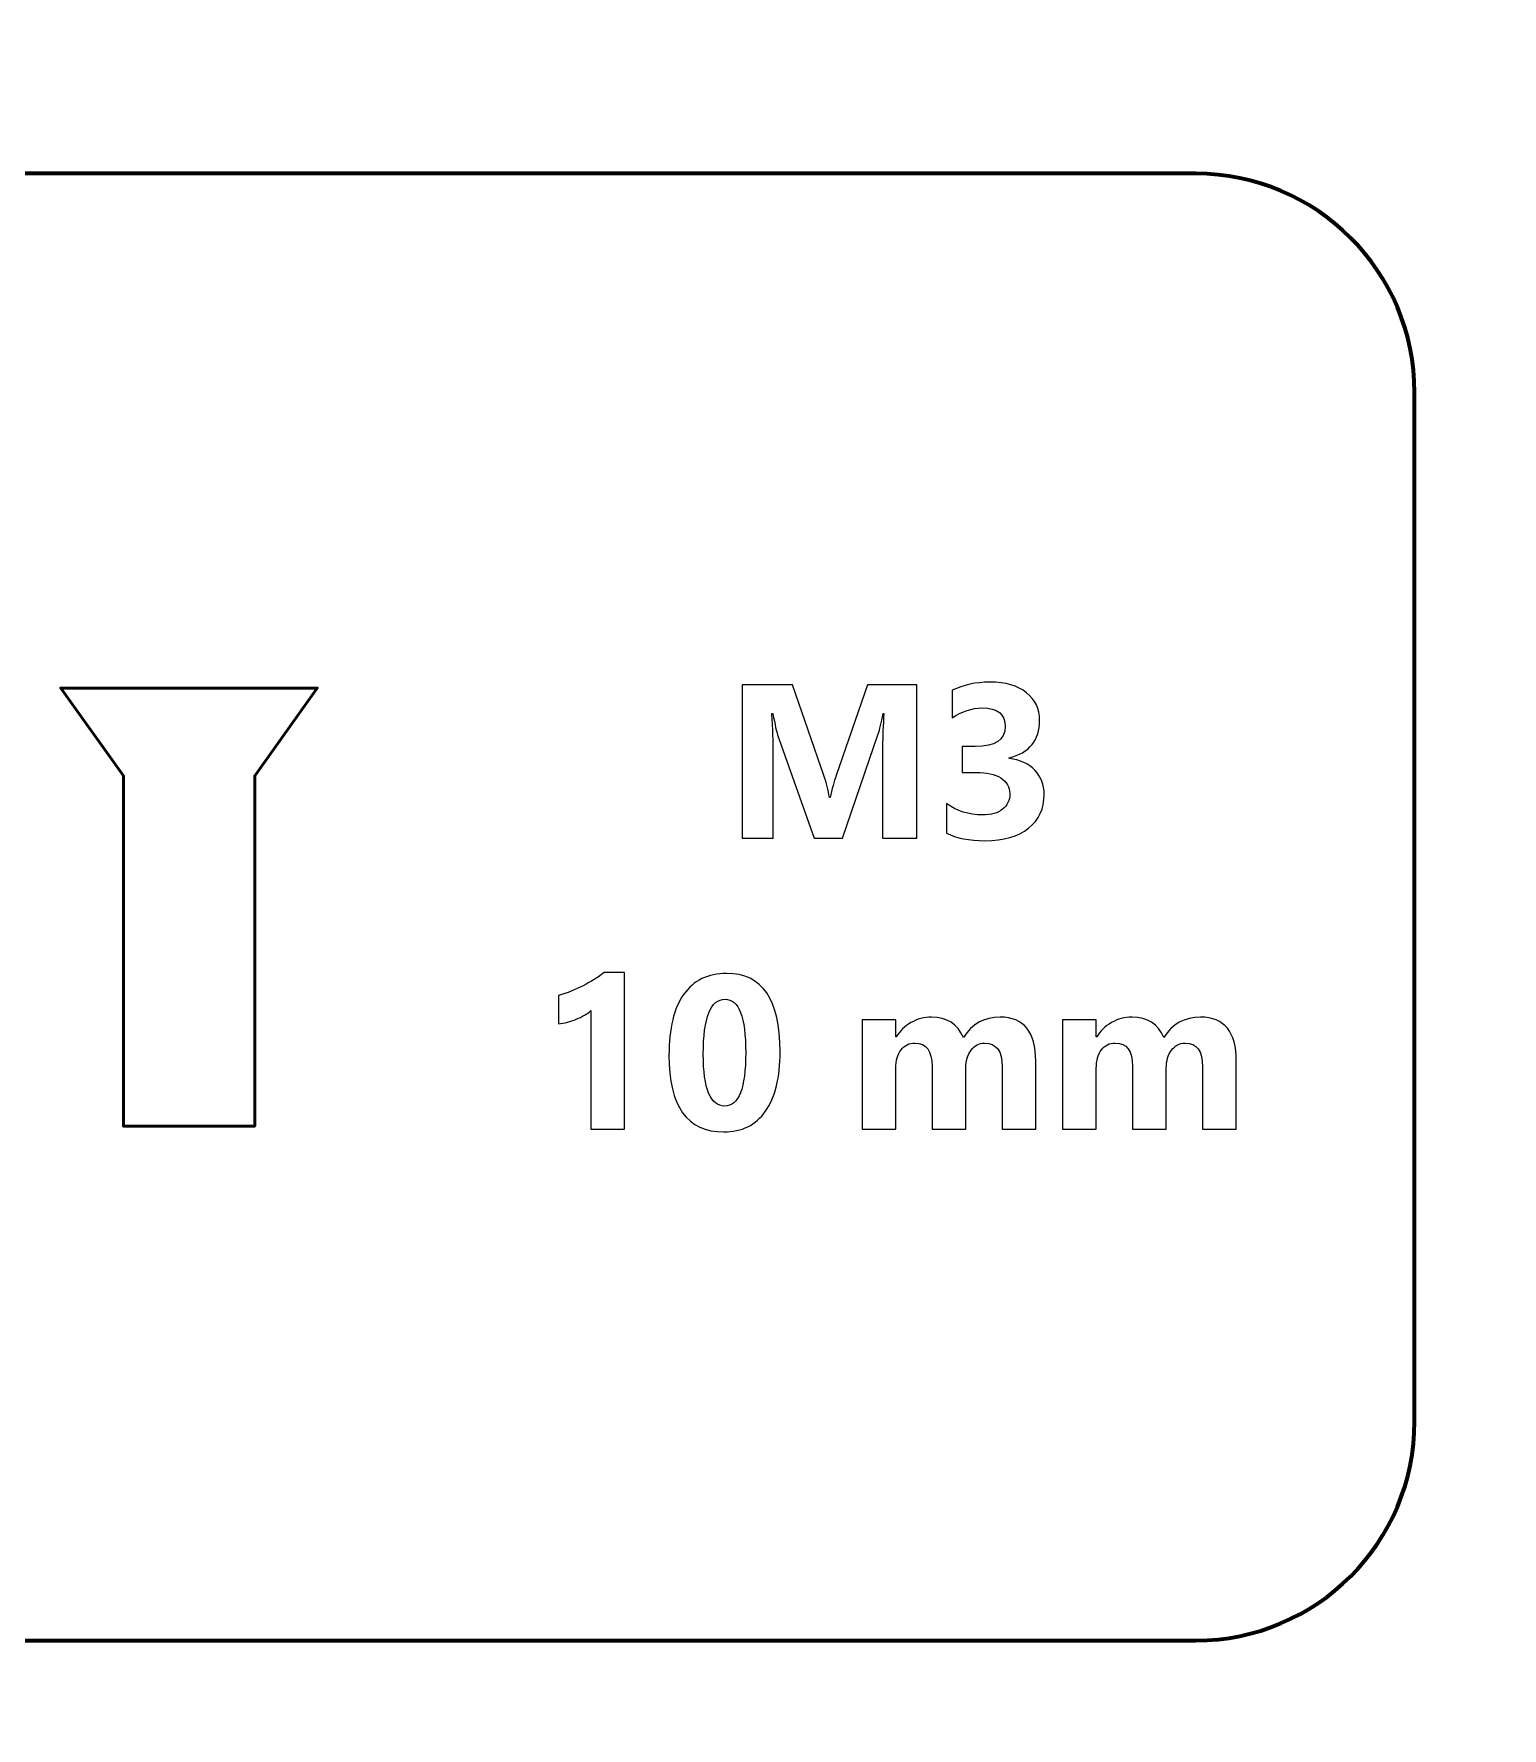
# Model space of a CAD drawing. Header units: centimetres. Extents: x -201 to 63, y -83 to 73.
# Drawn here: x -78.355 to -75, y -75 to -71.131 of the extents above; entities that cross this region are included whole.
import ezdxf

# ---------------------------------------------------------------- set-up
doc = ezdxf.new("R2010")
doc.units = ezdxf.units.CM
doc.header["$MEASUREMENT"] = 0
doc.layers.add('Layer 1', color=7, linetype='Continuous')

msp = doc.modelspace()

# ---------------------------------------------------------------- linework, layer by layer
at = {"layer": 'Layer 1', "color": 253, "lineweight": 53}
msp.add_open_spline([(-81.15, -82.3), (-81.15, -82.3), (-81.15, -67.7), (-81.15, -67.7), (-81.15, -67.7), (-81.15, -67.25817), (-80.79183, -66.9), (-80.35, -66.9), (-80.35, -66.9), (-80.35, -66.9), (-69.65, -66.9), (-69.65, -66.9), (-69.65, -66.9), (-69.20817, -66.9), (-68.85, -67.25817), (-68.85, -67.7), (-68.85, -67.7), (-68.85, -67.7), (-68.85, -82.3), (-68.85, -82.3), (-68.85, -82.3), (-68.85, -82.74183), (-69.20817, -83.1), (-69.65, -83.1), (-69.65, -83.1), (-69.65, -83.1), (-80.35, -83.1), (-80.35, -83.1), (-80.35, -83.1), (-80.79183, -83.1), (-81.15, -82.74183), (-81.15, -82.3)], degree=3, knots=[0, 0, 0, 0, 0.1111111, 0.1111111, 0.1111111, 0.1111111, 0.2222222, 0.2222222, 0.2222222, 0.2222222, 0.3333333, 0.3333333, 0.3333333, 0.3333333, 0.4444444, 0.4444444, 0.4444444, 0.4444444, 0.5555556, 0.5555556, 0.5555556, 0.5555556, 0.6666667, 0.6666667, 0.6666667, 0.6666667, 0.7777778, 0.7777778, 0.7777778, 0.7777778, 1, 1, 1, 1], dxfattribs=at)
at = {"layer": 'Layer 1', "lineweight": 100}
msp.add_open_spline([(-80.8, -74.3), (-80.8, -74.3), (-80.8, -71.95), (-80.8, -71.95), (-80.8, -71.95), (-80.8, -71.67386), (-80.57614, -71.45), (-80.3, -71.45), (-80.3, -71.45), (-80.3, -71.45), (-75.7, -71.45), (-75.7, -71.45), (-75.7, -71.45), (-75.42386, -71.45), (-75.2, -71.67386), (-75.2, -71.95), (-75.2, -71.95), (-75.2, -71.95), (-75.2, -74.3), (-75.2, -74.3), (-75.2, -74.3), (-75.2, -74.57614), (-75.42386, -74.8), (-75.7, -74.8), (-75.7, -74.8), (-75.7, -74.8), (-80.3, -74.8), (-80.3, -74.8), (-80.3, -74.8), (-80.57614, -74.8), (-80.8, -74.57614), (-80.8, -74.3)], degree=3, knots=[0, 0, 0, 0, 0.1111111, 0.1111111, 0.1111111, 0.1111111, 0.2222222, 0.2222222, 0.2222222, 0.2222222, 0.3333333, 0.3333333, 0.3333333, 0.3333333, 0.4444444, 0.4444444, 0.4444444, 0.4444444, 0.5555556, 0.5555556, 0.5555556, 0.5555556, 0.6666667, 0.6666667, 0.6666667, 0.6666667, 0.7777778, 0.7777778, 0.7777778, 0.7777778, 1, 1, 1, 1], dxfattribs=at)
at = {"layer": 'Layer 1'}
for points, knots in [([(-76.33741, -72.96742), (-76.33741, -72.96742), (-76.41533, -72.96742), (-76.41533, -72.96742), (-76.41533, -72.96742), (-76.41533, -72.96742), (-76.41533, -72.75792), (-76.41533, -72.75792), (-76.41533, -72.75792), (-76.41533, -72.73534), (-76.41433, -72.71034), (-76.41241, -72.683), (-76.41241, -72.683), (-76.41241, -72.683), (-76.41433, -72.683), (-76.41433, -72.683), (-76.41433, -72.683), (-76.41841, -72.7045), (-76.42208, -72.71992), (-76.42533, -72.72942), (-76.42533, -72.72942), (-76.42533, -72.72942), (-76.50733, -72.96742), (-76.50733, -72.96742), (-76.50733, -72.96742), (-76.50733, -72.96742), (-76.57183, -72.96742), (-76.57183, -72.96742), (-76.57183, -72.96742), (-76.57183, -72.96742), (-76.65533, -72.73184), (-76.65533, -72.73184), (-76.65533, -72.73184), (-76.65758, -72.7255), (-76.66124, -72.70917), (-76.66633, -72.683), (-76.66633, -72.683), (-76.66633, -72.683), (-76.66849, -72.683), (-76.66849, -72.683), (-76.66849, -72.683), (-76.66641, -72.7175), (-76.66533, -72.74775), (-76.66533, -72.77384), (-76.66533, -72.77384), (-76.66533, -72.77384), (-76.66533, -72.96742), (-76.66533, -72.96742), (-76.66533, -72.96742), (-76.66533, -72.96742), (-76.73641, -72.96742), (-76.73641, -72.96742), (-76.73641, -72.96742), (-76.73641, -72.96742), (-76.73641, -72.61734), (-76.73641, -72.61734), (-76.73641, -72.61734), (-76.73641, -72.61734), (-76.62091, -72.61734), (-76.62091, -72.61734), (-76.62091, -72.61734), (-76.62091, -72.61734), (-76.54933, -72.82484), (-76.54933, -72.82484), (-76.54933, -72.82484), (-76.54366, -72.84142), (-76.53949, -72.85809), (-76.53691, -72.87492), (-76.53691, -72.87492), (-76.53691, -72.87492), (-76.53541, -72.87492), (-76.53541, -72.87492), (-76.53541, -72.87492), (-76.53108, -72.8555), (-76.52641, -72.83867), (-76.52149, -72.82434), (-76.52149, -72.82434), (-76.52149, -72.82434), (-76.44999, -72.61734), (-76.44999, -72.61734), (-76.44999, -72.61734), (-76.44999, -72.61734), (-76.33741, -72.61734), (-76.33741, -72.61734), (-76.33741, -72.61734), (-76.33741, -72.61734), (-76.33741, -72.96742), (-76.33741, -72.96742)], [0, 0, 0, 0, 0.0434783, 0.0434783, 0.0434783, 0.0434783, 0.0869565, 0.0869565, 0.0869565, 0.0869565, 0.1304348, 0.1304348, 0.1304348, 0.1304348, 0.173913, 0.173913, 0.173913, 0.173913, 0.2173913, 0.2173913, 0.2173913, 0.2173913, 0.2608696, 0.2608696, 0.2608696, 0.2608696, 0.3043478, 0.3043478, 0.3043478, 0.3043478, 0.3478261, 0.3478261, 0.3478261, 0.3478261, 0.3913043, 0.3913043, 0.3913043, 0.3913043, 0.4347826, 0.4347826, 0.4347826, 0.4347826, 0.4782609, 0.4782609, 0.4782609, 0.4782609, 0.5217391, 0.5217391, 0.5217391, 0.5217391, 0.5652174, 0.5652174, 0.5652174, 0.5652174, 0.6086957, 0.6086957, 0.6086957, 0.6086957, 0.6521739, 0.6521739, 0.6521739, 0.6521739, 0.6956522, 0.6956522, 0.6956522, 0.6956522, 0.7391304, 0.7391304, 0.7391304, 0.7391304, 0.7826087, 0.7826087, 0.7826087, 0.7826087, 0.826087, 0.826087, 0.826087, 0.826087, 0.8695652, 0.8695652, 0.8695652, 0.8695652, 0.9130435, 0.9130435, 0.9130435, 0.9130435, 1, 1, 1, 1]), ([(-76.26933, -72.95592), (-76.26933, -72.95592), (-76.26933, -72.88884), (-76.26933, -72.88884), (-76.26933, -72.88884), (-76.24591, -72.90592), (-76.21858, -72.91442), (-76.18733, -72.91442), (-76.18733, -72.91442), (-76.16758, -72.91442), (-76.15224, -72.91017), (-76.14133, -72.90175), (-76.14133, -72.90175), (-76.13033, -72.89325), (-76.12483, -72.8815), (-76.12483, -72.86634), (-76.12483, -72.86634), (-76.12483, -72.85075), (-76.13158, -72.83867), (-76.14516, -72.83017), (-76.14516, -72.83017), (-76.15883, -72.82175), (-76.17749, -72.8175), (-76.20124, -72.8175), (-76.20124, -72.8175), (-76.20124, -72.8175), (-76.23366, -72.8175), (-76.23366, -72.8175), (-76.23366, -72.8175), (-76.23366, -72.8175), (-76.23366, -72.75842), (-76.23366, -72.75842), (-76.23366, -72.75842), (-76.23366, -72.75842), (-76.20366, -72.75842), (-76.20366, -72.75842), (-76.20366, -72.75842), (-76.15808, -72.75842), (-76.13533, -72.74334), (-76.13533, -72.713), (-76.13533, -72.713), (-76.13533, -72.6845), (-76.15283, -72.67034), (-76.18783, -72.67034), (-76.18783, -72.67034), (-76.21124, -72.67034), (-76.23399, -72.67784), (-76.25616, -72.693), (-76.25616, -72.693), (-76.25616, -72.693), (-76.25616, -72.63), (-76.25616, -72.63), (-76.25616, -72.63), (-76.23158, -72.61767), (-76.20291, -72.61142), (-76.17024, -72.61142), (-76.17024, -72.61142), (-76.13441, -72.61142), (-76.10658, -72.6195), (-76.08658, -72.63567), (-76.08658, -72.63567), (-76.06666, -72.65175), (-76.05666, -72.67267), (-76.05666, -72.69834), (-76.05666, -72.69834), (-76.05666, -72.74409), (-76.07991, -72.77275), (-76.12624, -72.78434), (-76.12624, -72.78434), (-76.12624, -72.78434), (-76.12624, -72.7855), (-76.12624, -72.7855), (-76.12624, -72.7855), (-76.10158, -72.78859), (-76.08199, -72.79759), (-76.06766, -72.8125), (-76.06766, -72.8125), (-76.05333, -72.82742), (-76.04616, -72.84567), (-76.04616, -72.86734), (-76.04616, -72.86734), (-76.04616, -72.9), (-76.05816, -72.92592), (-76.08208, -72.94492), (-76.08208, -72.94492), (-76.10599, -72.964), (-76.13908, -72.9735), (-76.18124, -72.9735), (-76.18124, -72.9735), (-76.21733, -72.9735), (-76.24674, -72.96767), (-76.26933, -72.95592)], [0, 0, 0, 0, 0.0416667, 0.0416667, 0.0416667, 0.0416667, 0.0833333, 0.0833333, 0.0833333, 0.0833333, 0.125, 0.125, 0.125, 0.125, 0.1666667, 0.1666667, 0.1666667, 0.1666667, 0.2083333, 0.2083333, 0.2083333, 0.2083333, 0.25, 0.25, 0.25, 0.25, 0.2916667, 0.2916667, 0.2916667, 0.2916667, 0.3333333, 0.3333333, 0.3333333, 0.3333333, 0.375, 0.375, 0.375, 0.375, 0.4166667, 0.4166667, 0.4166667, 0.4166667, 0.4583333, 0.4583333, 0.4583333, 0.4583333, 0.5, 0.5, 0.5, 0.5, 0.5416667, 0.5416667, 0.5416667, 0.5416667, 0.5833333, 0.5833333, 0.5833333, 0.5833333, 0.625, 0.625, 0.625, 0.625, 0.6666667, 0.6666667, 0.6666667, 0.6666667, 0.7083333, 0.7083333, 0.7083333, 0.7083333, 0.75, 0.75, 0.75, 0.75, 0.7916667, 0.7916667, 0.7916667, 0.7916667, 0.8333333, 0.8333333, 0.8333333, 0.8333333, 0.875, 0.875, 0.875, 0.875, 0.9166667, 0.9166667, 0.9166667, 0.9166667, 1, 1, 1, 1]), ([(-77.00474, -73.27458), (-77.00474, -73.27458), (-77.00474, -73.6325), (-77.00474, -73.6325), (-77.00474, -73.6325), (-77.00474, -73.6325), (-77.08166, -73.6325), (-77.08166, -73.6325), (-77.08166, -73.6325), (-77.08166, -73.6325), (-77.08166, -73.3615), (-77.08166, -73.3615), (-77.08166, -73.3615), (-77.08591, -73.36525), (-77.09091, -73.36875), (-77.09674, -73.37208), (-77.09674, -73.37208), (-77.10249, -73.37542), (-77.10866, -73.3785), (-77.11516, -73.38117), (-77.11516, -73.38117), (-77.12166, -73.38383), (-77.12841, -73.38608), (-77.13541, -73.388), (-77.13541, -73.388), (-77.14241, -73.38983), (-77.14933, -73.39117), (-77.15616, -73.392), (-77.15616, -73.392), (-77.15616, -73.392), (-77.15616, -73.32708), (-77.15616, -73.32708), (-77.15616, -73.32708), (-77.13616, -73.32125), (-77.11724, -73.31375), (-77.09949, -73.30458), (-77.09949, -73.30458), (-77.08174, -73.2955), (-77.06574, -73.2855), (-77.05141, -73.27458), (-77.05141, -73.27458), (-77.05141, -73.27458), (-77.00474, -73.27458), (-77.00474, -73.27458)], [0, 0, 0, 0, 0.0833333, 0.0833333, 0.0833333, 0.0833333, 0.1666667, 0.1666667, 0.1666667, 0.1666667, 0.25, 0.25, 0.25, 0.25, 0.3333333, 0.3333333, 0.3333333, 0.3333333, 0.4166667, 0.4166667, 0.4166667, 0.4166667, 0.5, 0.5, 0.5, 0.5, 0.5833333, 0.5833333, 0.5833333, 0.5833333, 0.6666667, 0.6666667, 0.6666667, 0.6666667, 0.75, 0.75, 0.75, 0.75, 0.8333333, 0.8333333, 0.8333333, 0.8333333, 1, 1, 1, 1]), ([(-76.7785, -73.63858), (-76.86183, -73.63858), (-76.9035, -73.58008), (-76.9035, -73.46308), (-76.9035, -73.46308), (-76.9035, -73.40233), (-76.89225, -73.35608), (-76.86966, -73.32425), (-76.86966, -73.32425), (-76.84716, -73.29242), (-76.81441, -73.2765), (-76.77166, -73.2765), (-76.77166, -73.2765), (-76.69025, -73.2765), (-76.64958, -73.336), (-76.64958, -73.455), (-76.64958, -73.455), (-76.64958, -73.51425), (-76.66066, -73.55967), (-76.68291, -73.59125), (-76.68291, -73.59125), (-76.70508, -73.62283), (-76.737, -73.63858), (-76.7785, -73.63858)], [0, 0, 0, 0, 0.1428571, 0.1428571, 0.1428571, 0.1428571, 0.2857143, 0.2857143, 0.2857143, 0.2857143, 0.4285714, 0.4285714, 0.4285714, 0.4285714, 0.5714286, 0.5714286, 0.5714286, 0.5714286, 0.7142857, 0.7142857, 0.7142857, 0.7142857, 1, 1, 1, 1]), ([(-76.77508, -73.33542), (-76.80841, -73.33542), (-76.82508, -73.37725), (-76.82508, -73.46108), (-76.82508, -73.46108), (-76.82508, -73.54008), (-76.80875, -73.5795), (-76.77608, -73.5795), (-76.77608, -73.5795), (-76.74416, -73.5795), (-76.72816, -73.53883), (-76.72816, -73.45742), (-76.72816, -73.45742), (-76.72816, -73.37608), (-76.74383, -73.33542), (-76.77508, -73.33542)], [0, 0, 0, 0, 0.2, 0.2, 0.2, 0.2, 0.4, 0.4, 0.4, 0.4, 0.6, 0.6, 0.6, 0.6, 1, 1, 1, 1]), ([(-76.06541, -73.6325), (-76.06541, -73.6325), (-76.14233, -73.6325), (-76.14233, -73.6325), (-76.14233, -73.6325), (-76.14233, -73.6325), (-76.14233, -73.48992), (-76.14233, -73.48992), (-76.14233, -73.48992), (-76.14233, -73.45358), (-76.15566, -73.4355), (-76.18233, -73.4355), (-76.18233, -73.4355), (-76.195, -73.4355), (-76.20533, -73.44092), (-76.21333, -73.45183), (-76.21333, -73.45183), (-76.22133, -73.46275), (-76.22533, -73.47633), (-76.22533, -73.49258), (-76.22533, -73.49258), (-76.22533, -73.49258), (-76.22533, -73.6325), (-76.22533, -73.6325), (-76.22533, -73.6325), (-76.22533, -73.6325), (-76.30241, -73.6325), (-76.30241, -73.6325), (-76.30241, -73.6325), (-76.30241, -73.6325), (-76.30241, -73.48842), (-76.30241, -73.48842), (-76.30241, -73.48842), (-76.30241, -73.45317), (-76.31558, -73.4355), (-76.34175, -73.4355), (-76.34175, -73.4355), (-76.35491, -73.4355), (-76.3655, -73.44067), (-76.37333, -73.45108), (-76.37333, -73.45108), (-76.38125, -73.4615), (-76.38525, -73.47567), (-76.38525, -73.49358), (-76.38525, -73.49358), (-76.38525, -73.49358), (-76.38525, -73.6325), (-76.38525, -73.6325), (-76.38525, -73.6325), (-76.38525, -73.6325), (-76.46233, -73.6325), (-76.46233, -73.6325), (-76.46233, -73.6325), (-76.46233, -73.6325), (-76.46233, -73.3825), (-76.46233, -73.3825), (-76.46233, -73.3825), (-76.46233, -73.3825), (-76.38525, -73.3825), (-76.38525, -73.3825), (-76.38525, -73.3825), (-76.38525, -73.3825), (-76.38525, -73.42158), (-76.38525, -73.42158), (-76.38525, -73.42158), (-76.38525, -73.42158), (-76.38425, -73.42158), (-76.38425, -73.42158), (-76.38425, -73.42158), (-76.37625, -73.40825), (-76.36508, -73.39733), (-76.35066, -73.389), (-76.35066, -73.389), (-76.33625, -73.38058), (-76.3205, -73.37642), (-76.30341, -73.37642), (-76.30341, -73.37642), (-76.26808, -73.37642), (-76.24391, -73.39192), (-76.23091, -73.423), (-76.23091, -73.423), (-76.21183, -73.39192), (-76.18391, -73.37642), (-76.14691, -73.37642), (-76.14691, -73.37642), (-76.09258, -73.37642), (-76.06541, -73.40992), (-76.06541, -73.477), (-76.06541, -73.477), (-76.06541, -73.477), (-76.06541, -73.6325), (-76.06541, -73.6325)], [0, 0, 0, 0, 0.0416667, 0.0416667, 0.0416667, 0.0416667, 0.0833333, 0.0833333, 0.0833333, 0.0833333, 0.125, 0.125, 0.125, 0.125, 0.1666667, 0.1666667, 0.1666667, 0.1666667, 0.2083333, 0.2083333, 0.2083333, 0.2083333, 0.25, 0.25, 0.25, 0.25, 0.2916667, 0.2916667, 0.2916667, 0.2916667, 0.3333333, 0.3333333, 0.3333333, 0.3333333, 0.375, 0.375, 0.375, 0.375, 0.4166667, 0.4166667, 0.4166667, 0.4166667, 0.4583333, 0.4583333, 0.4583333, 0.4583333, 0.5, 0.5, 0.5, 0.5, 0.5416667, 0.5416667, 0.5416667, 0.5416667, 0.5833333, 0.5833333, 0.5833333, 0.5833333, 0.625, 0.625, 0.625, 0.625, 0.6666667, 0.6666667, 0.6666667, 0.6666667, 0.7083333, 0.7083333, 0.7083333, 0.7083333, 0.75, 0.75, 0.75, 0.75, 0.7916667, 0.7916667, 0.7916667, 0.7916667, 0.8333333, 0.8333333, 0.8333333, 0.8333333, 0.875, 0.875, 0.875, 0.875, 0.9166667, 0.9166667, 0.9166667, 0.9166667, 1, 1, 1, 1]), ([(-75.60741, -73.6325), (-75.60741, -73.6325), (-75.68433, -73.6325), (-75.68433, -73.6325), (-75.68433, -73.6325), (-75.68433, -73.6325), (-75.68433, -73.48992), (-75.68433, -73.48992), (-75.68433, -73.48992), (-75.68433, -73.45358), (-75.69766, -73.4355), (-75.72433, -73.4355), (-75.72433, -73.4355), (-75.737, -73.4355), (-75.74733, -73.44092), (-75.75533, -73.45183), (-75.75533, -73.45183), (-75.76333, -73.46275), (-75.76733, -73.47633), (-75.76733, -73.49258), (-75.76733, -73.49258), (-75.76733, -73.49258), (-75.76733, -73.6325), (-75.76733, -73.6325), (-75.76733, -73.6325), (-75.76733, -73.6325), (-75.84441, -73.6325), (-75.84441, -73.6325), (-75.84441, -73.6325), (-75.84441, -73.6325), (-75.84441, -73.48842), (-75.84441, -73.48842), (-75.84441, -73.48842), (-75.84441, -73.45317), (-75.85758, -73.4355), (-75.88375, -73.4355), (-75.88375, -73.4355), (-75.89691, -73.4355), (-75.9075, -73.44067), (-75.91533, -73.45108), (-75.91533, -73.45108), (-75.92325, -73.4615), (-75.92725, -73.47567), (-75.92725, -73.49358), (-75.92725, -73.49358), (-75.92725, -73.49358), (-75.92725, -73.6325), (-75.92725, -73.6325), (-75.92725, -73.6325), (-75.92725, -73.6325), (-76.00433, -73.6325), (-76.00433, -73.6325), (-76.00433, -73.6325), (-76.00433, -73.6325), (-76.00433, -73.3825), (-76.00433, -73.3825), (-76.00433, -73.3825), (-76.00433, -73.3825), (-75.92725, -73.3825), (-75.92725, -73.3825), (-75.92725, -73.3825), (-75.92725, -73.3825), (-75.92725, -73.42158), (-75.92725, -73.42158), (-75.92725, -73.42158), (-75.92725, -73.42158), (-75.92625, -73.42158), (-75.92625, -73.42158), (-75.92625, -73.42158), (-75.91825, -73.40825), (-75.90708, -73.39733), (-75.89266, -73.389), (-75.89266, -73.389), (-75.87825, -73.38058), (-75.8625, -73.37642), (-75.84541, -73.37642), (-75.84541, -73.37642), (-75.81008, -73.37642), (-75.78591, -73.39192), (-75.77291, -73.423), (-75.77291, -73.423), (-75.75383, -73.39192), (-75.72591, -73.37642), (-75.68891, -73.37642), (-75.68891, -73.37642), (-75.63458, -73.37642), (-75.60741, -73.40992), (-75.60741, -73.477), (-75.60741, -73.477), (-75.60741, -73.477), (-75.60741, -73.6325), (-75.60741, -73.6325)], [0, 0, 0, 0, 0.0416667, 0.0416667, 0.0416667, 0.0416667, 0.0833333, 0.0833333, 0.0833333, 0.0833333, 0.125, 0.125, 0.125, 0.125, 0.1666667, 0.1666667, 0.1666667, 0.1666667, 0.2083333, 0.2083333, 0.2083333, 0.2083333, 0.25, 0.25, 0.25, 0.25, 0.2916667, 0.2916667, 0.2916667, 0.2916667, 0.3333333, 0.3333333, 0.3333333, 0.3333333, 0.375, 0.375, 0.375, 0.375, 0.4166667, 0.4166667, 0.4166667, 0.4166667, 0.4583333, 0.4583333, 0.4583333, 0.4583333, 0.5, 0.5, 0.5, 0.5, 0.5416667, 0.5416667, 0.5416667, 0.5416667, 0.5833333, 0.5833333, 0.5833333, 0.5833333, 0.625, 0.625, 0.625, 0.625, 0.6666667, 0.6666667, 0.6666667, 0.6666667, 0.7083333, 0.7083333, 0.7083333, 0.7083333, 0.75, 0.75, 0.75, 0.75, 0.7916667, 0.7916667, 0.7916667, 0.7916667, 0.8333333, 0.8333333, 0.8333333, 0.8333333, 0.875, 0.875, 0.875, 0.875, 0.9166667, 0.9166667, 0.9166667, 0.9166667, 1, 1, 1, 1])]:
    msp.add_open_spline(points, degree=3, knots=knots, dxfattribs=at)
at = {"layer": 'Layer 1', "lineweight": 53}
msp.add_open_spline([(-78.15, -72.625), (-78.15, -72.625), (-77.85, -72.625), (-77.85, -72.625), (-77.85, -72.625), (-77.85, -72.625), (-77.707, -72.625), (-77.707, -72.625), (-77.707, -72.625), (-77.707, -72.625), (-77.85, -72.825), (-77.85, -72.825), (-77.85, -72.825), (-77.85, -72.825), (-77.85, -73.625), (-77.85, -73.625), (-77.85, -73.625), (-77.85, -73.625), (-78.15, -73.625), (-78.15, -73.625), (-78.15, -73.625), (-78.15, -73.625), (-78.15, -72.825), (-78.15, -72.825), (-78.15, -72.825), (-78.15, -72.825), (-78.293, -72.625), (-78.293, -72.625), (-78.293, -72.625), (-78.293, -72.625), (-78.15, -72.625), (-78.15, -72.625)], degree=3, knots=[0, 0, 0, 0, 0.1111111, 0.1111111, 0.1111111, 0.1111111, 0.2222222, 0.2222222, 0.2222222, 0.2222222, 0.3333333, 0.3333333, 0.3333333, 0.3333333, 0.4444444, 0.4444444, 0.4444444, 0.4444444, 0.5555556, 0.5555556, 0.5555556, 0.5555556, 0.6666667, 0.6666667, 0.6666667, 0.6666667, 0.7777778, 0.7777778, 0.7777778, 0.7777778, 1, 1, 1, 1], dxfattribs=at)

doc.saveas('drawing.dxf')
